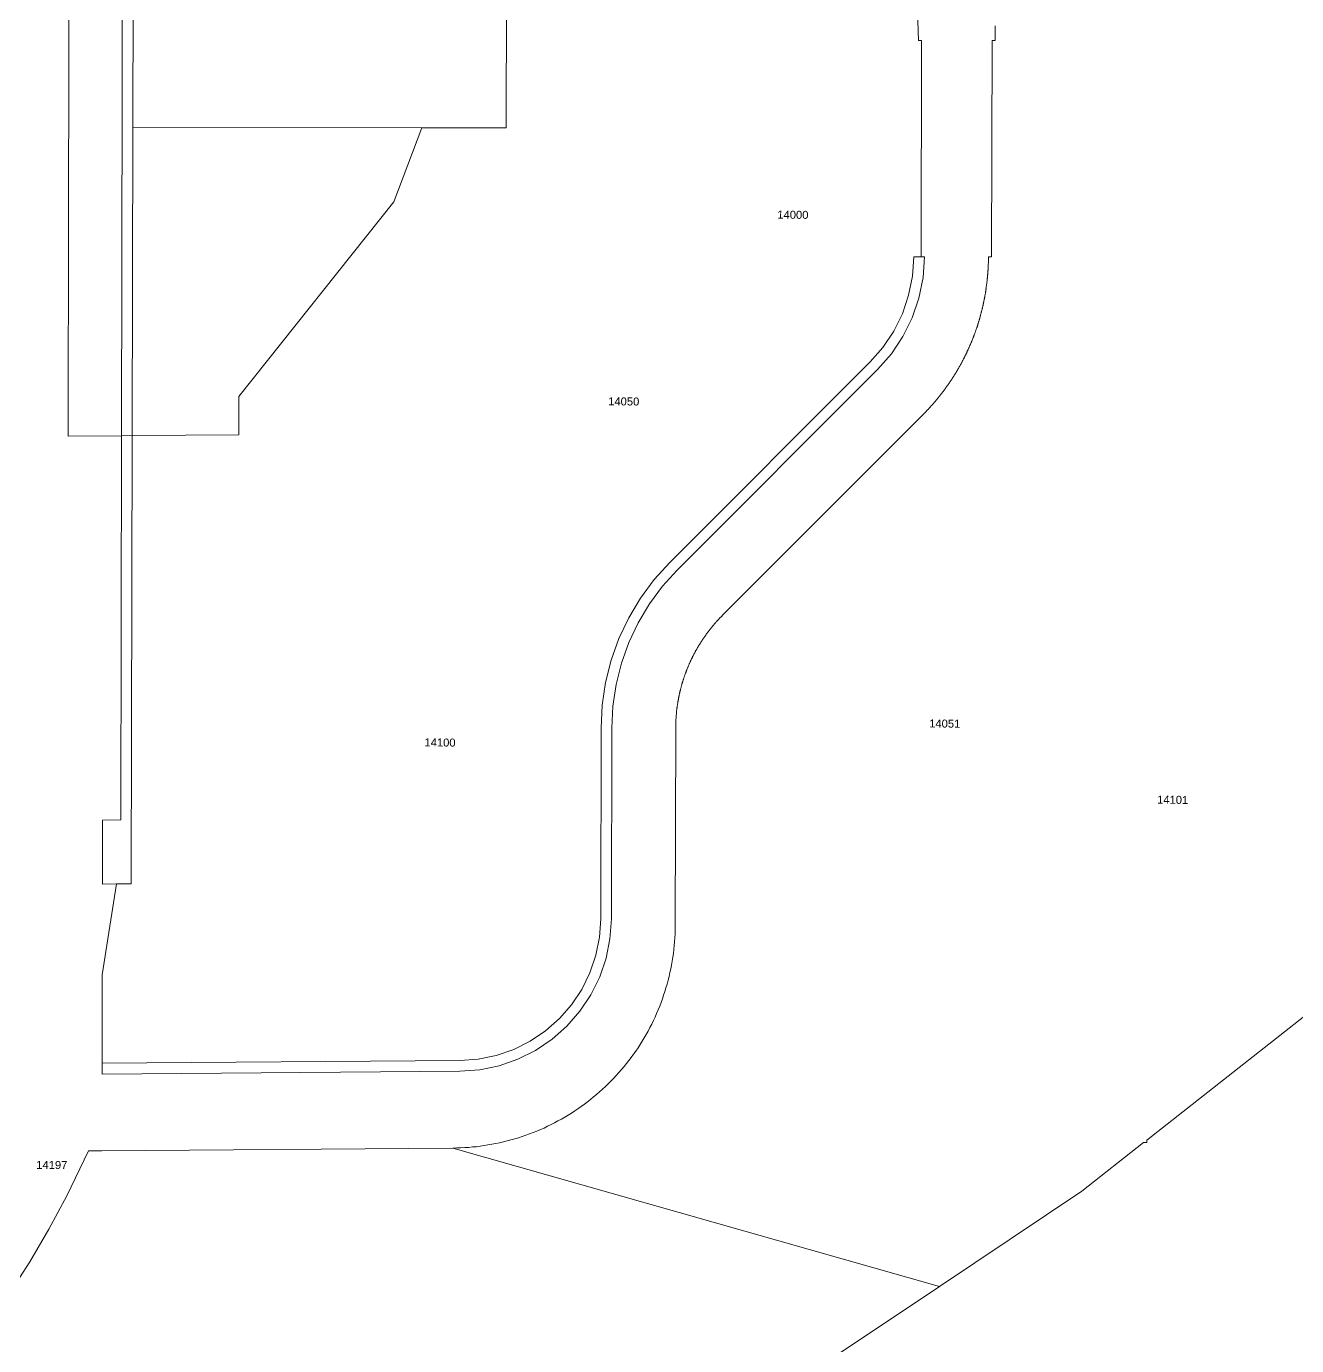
# Model space of a CAD drawing. Header units: feet. Extents: x 2808417 to 2820762, y 948624 to 970780.
# Drawn here: x 2812262 to 2813453, y 965377 to 966613 of the extents above; entities that cross this region are included whole.
import ezdxf
from ezdxf.enums import TextEntityAlignment as Align

# ---------------------------------------------------------------- set-up
doc = ezdxf.new("R2010")
doc.units = ezdxf.units.FT
doc.header["$LTSCALE"] = 0.015
doc.header["$MEASUREMENT"] = 0
doc.layers.add('Dakota County Addresses', color=7, linetype='Continuous')
doc.layers.add('Dakota County Parcels', color=7, linetype='Continuous')
doc.styles.add('Dimensions 100', font='arial.ttf')

# ---------------------------------------------------------------- blocks, each defined once
blk = doc.blocks.new('ACMAP_ANN_TEMPLATE_Dakota County Addresses')
at = {"layer": 'Dakota County Addresses', "style": 'Dimensions 100'}
blk.add_attdef('DakotaCountyAddress', text='', height=50, dxfattribs=at).set_placement((0, 0), align=Align.CENTER)

msp = doc.modelspace()

# ---------------------------------------------------------------- linework, layer by layer
at = {"layer": 'Dakota County Parcels', "lineweight": 5}
for p, q in [((2812712.1, 966675.3), (2812711.7, 966518.3)), ((2812361.8, 966519), (2812362.1, 966659)), ((2813101.1, 966600.3), (2813098.1, 966600.3)), ((2813100.7, 966397.6), (2813101.1, 966600.3)), ((2813167.1, 966600.2), (2813166.7, 966397.5)), ((2813170.1, 966600.2), (2813167.1, 966600.2)), ((2812361.2, 966230), (2812361.8, 966519)), ((2812632.8, 966518.5), (2812606.6, 966449.2)), ((2812711.7, 966518.3), (2812632.8, 966518.5)), ((2812606.6, 966449.2), (2812461.3, 966266.7)), ((2813100.7, 966397.6), (2813093.7, 966397.6)), ((2813103.7, 966397.6), (2813100.7, 966397.6)), ((2813166.7, 966397.5), (2813163.7, 966397.5)), ((2812865, 966111.1), (2813052.7, 966299)), ((2812872.1, 966104), (2813059.8, 966291.9)), ((2812461.3, 966266.7), (2812461.2, 966230.7)), ((2812914.5, 966061.6), (2813102.2, 966249.5)), ((2812351.2, 966229.9), (2812350.5, 965869.9)), ((2812361.2, 966230), (2812351.2, 966229.9)), ((2812360.4, 965810), (2812361.2, 966230)), ((2812461.2, 966230.7), (2812361.2, 966230)), ((2813312, 965569.9), (2813841, 965985.7)), ((2812800.3, 965777.2), (2812800.6, 965956)), ((2812810.3, 965777.1), (2812810.6, 965956)), ((2812870.2, 965772), (2812870.6, 965955.9)), ((2812350.5, 965869.9), (2812333.5, 965869.8)), ((2812346.4, 965809.9), (2812333.2, 965724.8)), ((2812333.4, 965809.8), (2812346.4, 965809.9)), ((2812346.4, 965809.9), (2812360.4, 965810)), ((2812333.2, 965724.8), (2812333, 965641.8)), ((2812333, 965641.8), (2812668.3, 965644.4)), ((2812333, 965641.8), (2812333, 965631.8)), ((2812333, 965631.8), (2812668.4, 965634.4)), ((2812332.9, 965559.8), (2812661.9, 965562.4)), ((2812661.9, 965562.4), (2813117.7, 965432.8)), ((2813309.1, 965567.5), (2813251.1, 965521.9)), ((2813312, 965567.6), (2813309.1, 965567.5)), ((2813312, 965569.9), (2813312, 965567.6)), ((2813312, 965569.9), (2813312, 965567.6)), ((2812299.9, 965517.7), (2812320.3, 965559.7)), ((2813251.1, 965521.9), (2813117.7, 965432.8)), ((2813117.7, 965432.8), (2812435.1, 964976.9))]:
    msp.add_line(p, q, dxfattribs=at)
for points in [[(2812305.1, 968194.3), (2812305, 968145.1), (2812302.3, 966769), (2812302.2, 966719.1), (2812301.6, 966437.5), (2812301.2, 966229.5)], [(2812355.1, 968194.9), (2812355, 968150.9), (2812352.2, 966719), (2812351.2, 966229.9)], [(2813098.1, 966600.3), (2813097.2, 966628), (2813094.5, 966655.6), (2813090, 966683), (2813083.6, 966709.9), (2813075.5, 966736.4), (2813065.6, 966762.4)], [(2813169.9, 966613.9), (2813169.9, 966613.4), (2813169.9, 966612.9), (2813169.9, 966612.4), (2813169.9, 966611.9), (2813170, 966611.4), (2813170, 966610.9), (2813170, 966610.4), (2813170, 966609.9), (2813170, 966609.4), (2813170, 966608.9), (2813170, 966608.4), (2813170, 966607.9), (2813170, 966607.4), (2813170, 966606.9), (2813170, 966606.4), (2813170, 966605.9), (2813170, 966605.4), (2813170.1, 966604.9), (2813170.1, 966604.4), (2813170.1, 966603.9), (2813170.1, 966603.4), (2813170.1, 966602.9), (2813170.1, 966602.4), (2813170.1, 966601.9), (2813170.1, 966601.4), (2813170.1, 966600.9), (2813170.1, 966600.2)], [(2812361.8, 966519), (2812361.8, 966519), (2812632.7, 966518.5)], [(2813052.7, 966299), (2813064.8, 966312.7), (2813074.9, 966327.9), (2813083, 966344.2), (2813088.9, 966361.5), (2813092.5, 966379.4), (2813093.7, 966397.6)], [(2813059.8, 966291.9), (2813072.7, 966306.6), (2813083.6, 966322.9), (2813092.2, 966340.4), (2813098.5, 966358.9), (2813102.4, 966378.1), (2813103.7, 966397.6)], [(2813102.2, 966249.5), (2813102.6, 966249.9), (2813102.9, 966250.2), (2813103.3, 966250.6), (2813103.6, 966250.9), (2813104, 966251.3), (2813104.3, 966251.6), (2813104.7, 966252), (2813105, 966252.4), (2813105.4, 966252.7), (2813105.7, 966253.1), (2813106.1, 966253.4), (2813106.4, 966253.8), (2813106.7, 966254.2), (2813107.1, 966254.5), (2813107.4, 966254.9), (2813107.8, 966255.3), (2813108.1, 966255.6), (2813108.4, 966256), (2813108.8, 966256.4), (2813109.1, 966256.7), (2813109.4, 966257.1), (2813109.8, 966257.5), (2813110.1, 966257.9), (2813110.4, 966258.2), (2813110.8, 966258.6), (2813111.1, 966259), (2813111.4, 966259.3), (2813111.8, 966259.7), (2813112.1, 966260.1), (2813112.4, 966260.5), (2813112.8, 966260.9), (2813113.1, 966261.2), (2813113.4, 966261.6), (2813113.7, 966262), (2813114.1, 966262.4), (2813114.4, 966262.8), (2813114.7, 966263.1), (2813115, 966263.5), (2813115.3, 966263.9), (2813115.7, 966264.3), (2813116, 966264.7), (2813116.3, 966265.1), (2813116.6, 966265.5), (2813116.9, 966265.8), (2813117.2, 966266.2), (2813117.5, 966266.6), (2813117.9, 966267), (2813118.2, 966267.4), (2813118.5, 966267.8), (2813118.8, 966268.2), (2813119.1, 966268.6), (2813119.4, 966269), (2813119.7, 966269.4), (2813120, 966269.8), (2813120.3, 966270.2), (2813120.6, 966270.6), (2813120.9, 966271), (2813121.2, 966271.4), (2813121.5, 966271.8), (2813121.8, 966272.2), (2813122.1, 966272.6), (2813122.4, 966273), (2813122.7, 966273.4), (2813123, 966273.8), (2813123.3, 966274.2), (2813123.6, 966274.6), (2813123.9, 966275), (2813124.2, 966275.4), (2813124.5, 966275.8), (2813124.8, 966276.2), (2813125.1, 966276.6), (2813125.4, 966277), (2813125.6, 966277.4), (2813125.9, 966277.8), (2813126.2, 966278.2), (2813126.5, 966278.7), (2813126.8, 966279.1), (2813127.1, 966279.5), (2813127.3, 966279.9), (2813127.6, 966280.3), (2813127.9, 966280.7), (2813128.2, 966281.1), (2813128.5, 966281.6), (2813128.7, 966282), (2813129, 966282.4), (2813129.3, 966282.8), (2813129.6, 966283.2), (2813129.8, 966283.6), (2813130.1, 966284.1), (2813130.4, 966284.5), (2813130.6, 966284.9), (2813130.9, 966285.3), (2813131.2, 966285.7), (2813131.5, 966286.2), (2813131.7, 966286.6), (2813132, 966287), (2813132.2, 966287.4), (2813132.5, 966287.9), (2813132.8, 966288.3), (2813133, 966288.7), (2813133.3, 966289.1), (2813133.5, 966289.5), (2813133.5, 966289.6), (2813133.8, 966290), (2813134.1, 966290.4), (2813134.3, 966290.9), (2813134.6, 966291.3), (2813134.8, 966291.7), (2813135.1, 966292.2), (2813135.3, 966292.6), (2813135.6, 966293), (2813135.8, 966293.5), (2813136.1, 966293.9), (2813136.3, 966294.3), (2813136.6, 966294.8), (2813136.8, 966295.2), (2813137.1, 966295.6), (2813137.3, 966296.1), (2813137.5, 966296.5), (2813137.8, 966296.9), (2813138, 966297.4), (2813138.3, 966297.8), (2813138.5, 966298.3), (2813138.7, 966298.7), (2813139, 966299.1), (2813139.2, 966299.6), (2813139.4, 966300), (2813139.7, 966300.5), (2813139.9, 966300.9), (2813140.1, 966301.4), (2813140.4, 966301.8), (2813140.6, 966302.2), (2813140.8, 966302.7), (2813141, 966303.1), (2813141.3, 966303.6), (2813141.5, 966304), (2813141.7, 966304.5), (2813141.9, 966304.9), (2813142.2, 966305.4), (2813142.4, 966305.8), (2813142.6, 966306.3), (2813142.8, 966306.7), (2813143, 966307.2), (2813143.3, 966307.6), (2813143.5, 966308.1), (2813143.7, 966308.5), (2813143.9, 966309), (2813144.1, 966309.4), (2813144.3, 966309.9), (2813144.5, 966310.3), (2813144.7, 966310.8), (2813144.9, 966311.2), (2813145.1, 966311.7), (2813145.3, 966312.2), (2813145.6, 966312.6), (2813145.8, 966313.1), (2813146, 966313.5), (2813146.2, 966314), (2813146.4, 966314.4), (2813146.6, 966314.9), (2813146.7, 966315.4), (2813146.9, 966315.8), (2813147.1, 966316.3), (2813147.3, 966316.7), (2813147.5, 966317.2), (2813147.7, 966317.7), (2813147.9, 966318.1), (2813148.1, 966318.6), (2813148.3, 966319.1), (2813148.5, 966319.5), (2813148.7, 966320), (2813148.8, 966320.5), (2813149, 966320.9), (2813149.2, 966321.4), (2813149.4, 966321.8), (2813149.6, 966322.3), (2813149.8, 966322.8), (2813149.9, 966323.2), (2813150.1, 966323.7), (2813150.3, 966324.2), (2813150.5, 966324.7), (2813150.6, 966325.1), (2813150.8, 966325.6), (2813151, 966326.1), (2813151.1, 966326.5), (2813151.3, 966327), (2813151.5, 966327.5), (2813151.7, 966327.9), (2813151.8, 966328.4), (2813152, 966328.9), (2813152.1, 966329.4), (2813152.3, 966329.8), (2813152.5, 966330.3), (2813152.6, 966330.8), (2813152.8, 966331.2), (2813153, 966331.7), (2813153.1, 966332.2), (2813153.3, 966332.7), (2813153.4, 966333.1), (2813153.6, 966333.6), (2813153.7, 966334.1), (2813153.9, 966334.6), (2813154, 966335.1), (2813154.2, 966335.5), (2813154.3, 966336), (2813154.5, 966336.5), (2813154.6, 966337), (2813154.8, 966337.4), (2813154.9, 966337.9), (2813155, 966338.4), (2813155.2, 966338.9), (2813155.3, 966339.4), (2813155.5, 966339.8), (2813155.6, 966340.3), (2813155.7, 966340.8), (2813155.9, 966341.3), (2813156, 966341.8), (2813156.1, 966342.2), (2813156.3, 966342.7), (2813156.4, 966343.2), (2813156.5, 966343.7), (2813156.7, 966344.2), (2813156.8, 966344.7), (2813156.9, 966345.1), (2813157, 966345.6), (2813157.2, 966346.1), (2813157.3, 966346.6), (2813157.4, 966347.1), (2813157.5, 966347.6), (2813157.7, 966348.1), (2813157.8, 966348.5), (2813157.9, 966349), (2813158, 966349.5), (2813158.1, 966350), (2813158.2, 966350.5), (2813158.3, 966351), (2813158.5, 966351.5), (2813158.6, 966351.9), (2813158.7, 966352.4), (2813158.8, 966352.9), (2813158.9, 966353.4), (2813159, 966353.9), (2813159.1, 966354.4), (2813159.2, 966354.9), (2813159.3, 966355.4), (2813159.4, 966355.9), (2813159.5, 966356.3), (2813159.6, 966356.8), (2813159.7, 966357.3), (2813159.8, 966357.8), (2813159.9, 966358.3), (2813160, 966358.8), (2813160.1, 966359.3), (2813160.2, 966359.8), (2813160.3, 966360.3), (2813160.3, 966360.8), (2813160.4, 966361.3), (2813160.5, 966361.8), (2813160.6, 966362.2), (2813160.7, 966362.7), (2813160.8, 966363.2), (2813160.9, 966363.7), (2813160.9, 966364.2), (2813161, 966364.7), (2813161.1, 966365.2), (2813161.2, 966365.7), (2813161.2, 966366.2), (2813161.3, 966366.7), (2813161.4, 966367.2), (2813161.5, 966367.7), (2813161.5, 966368.2), (2813161.6, 966368.7), (2813161.7, 966369.2), (2813161.7, 966369.7), (2813161.8, 966370.2), (2813161.9, 966370.6), (2813161.9, 966371.1), (2813162, 966371.6), (2813162.1, 966372.1), (2813162.1, 966372.6), (2813162.2, 966373.1), (2813162.2, 966373.6), (2813162.3, 966374.1), (2813162.4, 966374.6), (2813162.4, 966375.1), (2813162.5, 966375.6), (2813162.5, 966376.1), (2813162.6, 966376.6), (2813162.6, 966377.1), (2813162.7, 966377.6), (2813162.7, 966378.1), (2813162.8, 966378.6), (2813162.8, 966379.1), (2813162.9, 966379.6), (2813162.9, 966380.1), (2813162.9, 966380.6), (2813163, 966381.1), (2813163, 966381.6), (2813163.1, 966382.1), (2813163.1, 966382.6), (2813163.1, 966383.1), (2813163.2, 966383.6), (2813163.2, 966384.1), (2813163.2, 966384.6), (2813163.3, 966385.1), (2813163.3, 966385.6), (2813163.3, 966386.1), (2813163.4, 966386.6), (2813163.4, 966387.1), (2813163.4, 966387.6), (2813163.4, 966388.1), (2813163.5, 966388.6), (2813163.5, 966389.1), (2813163.5, 966389.6), (2813163.5, 966390.1), (2813163.5, 966390.6), (2813163.5, 966391.1), (2813163.6, 966391.6), (2813163.6, 966392.1), (2813163.6, 966392.6), (2813163.6, 966393.1), (2813163.6, 966393.6), (2813163.6, 966394.1), (2813163.6, 966394.6), (2813163.6, 966395.1), (2813163.6, 966395.6), (2813163.7, 966396.1), (2813163.7, 966396.6), (2813163.7, 966397.5)], [(2812351.2, 966229.9), (2812301.2, 966229.5), (2812301.2, 966229.5)], [(2812865, 966111.1), (2812850.5, 966095.1), (2812837.7, 966077.8), (2812826.6, 966059.4), (2812817.4, 966039.9), (2812810.2, 966019.7), (2812804.9, 965998.8), (2812801.7, 965977.5), (2812800.6, 965956)], [(2812872.1, 966104), (2812858.3, 966088.8), (2812846, 966072.3), (2812835.5, 966054.7), (2812826.7, 966036.1), (2812819.7, 966016.8), (2812814.7, 965996.8), (2812811.7, 965976.5), (2812810.6, 965956)], [(2812870.6, 965955.9), (2812870.6, 965956.4), (2812870.6, 965956.9), (2812870.6, 965957.4), (2812870.6, 965957.9), (2812870.6, 965958.4), (2812870.6, 965958.9), (2812870.6, 965959.4), (2812870.7, 965959.9), (2812870.7, 965960.4), (2812870.7, 965960.9), (2812870.7, 965961.4), (2812870.7, 965961.9), (2812870.7, 965962.4), (2812870.8, 965962.9), (2812870.8, 965963.4), (2812870.8, 965963.9), (2812870.8, 965964.4), (2812870.9, 965964.9), (2812870.9, 965965.4), (2812870.9, 965965.9), (2812871, 965966.4), (2812871, 965966.9), (2812871.1, 965967.4), (2812871.1, 965967.9), (2812871.1, 965968.4), (2812871.2, 965968.9), (2812871.2, 965969.4), (2812871.3, 965969.9), (2812871.3, 965970.4), (2812871.4, 965970.9), (2812871.4, 965971.4), (2812871.5, 965971.9), (2812871.5, 965972.4), (2812871.6, 965972.9), (2812871.6, 965973.4), (2812871.7, 965973.9), (2812871.8, 965974.4), (2812871.8, 965974.8), (2812871.9, 965975.3), (2812872, 965975.8), (2812872, 965976.3), (2812872.1, 965976.8), (2812872.2, 965977.3), (2812872.2, 965977.8), (2812872.3, 965978.3), (2812872.4, 965978.8), (2812872.5, 965979.3), (2812872.6, 965979.8), (2812872.6, 965980.3), (2812872.7, 965980.8), (2812872.8, 965981.3), (2812872.9, 965981.8), (2812873, 965982.3), (2812873.1, 965982.7), (2812873.2, 965983.2), (2812873.3, 965983.7), (2812873.3, 965984.2), (2812873.4, 965984.7), (2812873.5, 965985.2), (2812873.6, 965985.7), (2812873.7, 965986.2), (2812873.8, 965986.7), (2812873.9, 965987.2), (2812874.1, 965987.6), (2812874.2, 965988.1), (2812874.3, 965988.6), (2812874.4, 965989.1), (2812874.5, 965989.6), (2812874.6, 965990.1), (2812874.7, 965990.6), (2812874.8, 965991.1), (2812875, 965991.5), (2812875.1, 965992), (2812875.2, 965992.5), (2812875.3, 965993), (2812875.5, 965993.5), (2812875.6, 965994), (2812875.7, 965994.4), (2812875.8, 965994.9), (2812876, 965995.4), (2812876.1, 965995.9), (2812876.2, 965996.4), (2812876.4, 965996.9), (2812876.5, 965997.3), (2812876.7, 965997.8), (2812876.8, 965998.3), (2812876.9, 965998.8), (2812877.1, 965999.3), (2812877.2, 965999.7), (2812877.4, 966000.2), (2812877.5, 966000.7), (2812877.7, 966001.2), (2812877.8, 966001.6), (2812878, 966002.1), (2812878.1, 966002.6), (2812878.3, 966003.1), (2812878.5, 966003.5), (2812878.6, 966004), (2812878.8, 966004.5), (2812878.9, 966005), (2812879.1, 966005.4), (2812879.3, 966005.9), (2812879.4, 966006.4), (2812879.6, 966006.8), (2812879.8, 966007.3), (2812880, 966007.8), (2812880.1, 966008.3), (2812880.3, 966008.7), (2812880.5, 966009.2), (2812880.7, 966009.7), (2812880.8, 966010.1), (2812881, 966010.6), (2812881.2, 966011), (2812881.4, 966011.5), (2812881.6, 966012), (2812881.8, 966012.4), (2812882, 966012.9), (2812882.2, 966013.4), (2812882.4, 966013.8), (2812882.5, 966014.3), (2812882.7, 966014.7), (2812882.9, 966015.2), (2812883.1, 966015.7), (2812883.3, 966016.1), (2812883.5, 966016.6), (2812883.7, 966017), (2812884, 966017.5), (2812884.2, 966017.9), (2812884.4, 966018.4), (2812884.6, 966018.9), (2812884.8, 966019.3), (2812885, 966019.8), (2812885.2, 966020.2), (2812885.4, 966020.7), (2812885.7, 966021.1), (2812885.9, 966021.6), (2812886.1, 966022), (2812886.3, 966022.5), (2812886.5, 966022.9), (2812886.8, 966023.3), (2812887, 966023.8), (2812887.2, 966024.2), (2812887.4, 966024.7), (2812887.7, 966025.1), (2812887.9, 966025.6), (2812888.1, 966026), (2812888.4, 966026.5), (2812888.6, 966026.9), (2812888.9, 966027.3), (2812889.1, 966027.8), (2812889.3, 966028.2), (2812889.6, 966028.6), (2812889.8, 966029.1), (2812890.1, 966029.5), (2812890.3, 966030), (2812890.6, 966030.4), (2812890.8, 966030.8), (2812891.1, 966031.3), (2812891.3, 966031.7), (2812891.6, 966032.1), (2812891.8, 966032.5), (2812892.1, 966033), (2812892.3, 966033.4), (2812892.6, 966033.8), (2812892.9, 966034.3), (2812893.1, 966034.7), (2812893.4, 966035.1), (2812893.7, 966035.5), (2812893.9, 966035.9), (2812894.2, 966036.4), (2812894.5, 966036.8), (2812894.7, 966037.2), (2812895, 966037.6), (2812895.3, 966038), (2812895.6, 966038.5), (2812895.8, 966038.9), (2812896.1, 966039.3), (2812896.4, 966039.7), (2812896.7, 966040.1), (2812897, 966040.5), (2812897.2, 966040.9), (2812897.5, 966041.4), (2812897.8, 966041.8), (2812898.1, 966042.2), (2812898.4, 966042.6), (2812898.7, 966043), (2812899, 966043.4), (2812899.3, 966043.8), (2812899.6, 966044.2), (2812899.9, 966044.6), (2812900.2, 966045), (2812900.5, 966045.4), (2812900.8, 966045.8), (2812901.1, 966046.2), (2812901.4, 966046.6), (2812901.7, 966047), (2812902, 966047.4), (2812902.3, 966047.8), (2812902.6, 966048.2), (2812902.9, 966048.6), (2812903.2, 966049), (2812903.5, 966049.4), (2812903.8, 966049.8), (2812904.1, 966050.1), (2812904.5, 966050.5), (2812904.8, 966050.9), (2812905.1, 966051.3), (2812905.4, 966051.7), (2812905.7, 966052.1), (2812906.1, 966052.5), (2812906.4, 966052.8), (2812906.7, 966053.2), (2812907, 966053.6), (2812907.4, 966054), (2812907.7, 966054.3), (2812908, 966054.7), (2812908.3, 966055.1), (2812908.7, 966055.5), (2812909, 966055.8), (2812909.3, 966056.2), (2812909.7, 966056.6), (2812910, 966057), (2812910.4, 966057.3), (2812910.7, 966057.7), (2812911, 966058.1), (2812911.4, 966058.4), (2812911.7, 966058.8), (2812912.1, 966059.1), (2812912.4, 966059.5), (2812912.8, 966059.9), (2812913.1, 966060.2), (2812913.5, 966060.6), (2812913.8, 966060.9), (2812914.5, 966061.6)], [(2812333.5, 965869.8), (2812333.4, 965809.8), (2812333.4, 965809.8)], [(2812661.9, 965562.4), (2812665.6, 965562.5), (2812669.2, 965562.6), (2812672.9, 965562.8), (2812676.6, 965563), (2812680.2, 965563.4), (2812683.9, 965563.7), (2812687.5, 965564.2), (2812691.1, 965564.7), (2812694.7, 965565.3), (2812698.3, 965565.9), (2812701.9, 965566.6), (2812705.5, 965567.3), (2812709.1, 965568.2), (2812712.7, 965569.1), (2812716.2, 965570), (2812719.7, 965571), (2812723.2, 965572.1), (2812726.7, 965573.2), (2812730.2, 965574.4), (2812733.6, 965575.6), (2812737, 965577), (2812740.4, 965578.3), (2812743.8, 965579.8), (2812747.2, 965581.2), (2812750.5, 965582.8), (2812753.8, 965584.4), (2812757.1, 965586.1), (2812760.3, 965587.8), (2812763.5, 965589.5), (2812766.7, 965591.4), (2812769.8, 965593.3), (2812769.8, 965593.3), (2812772.9, 965595.2), (2812776, 965597.2), (2812779, 965599.2), (2812782, 965601.3), (2812785, 965603.5), (2812787.9, 965605.7), (2812790.8, 965607.9), (2812793.7, 965610.3), (2812796.5, 965612.6), (2812799.3, 965615), (2812802, 965617.5), (2812804.7, 965620), (2812807.3, 965622.5), (2812809.9, 965625.1), (2812812.4, 965627.7), (2812814.9, 965630.4), (2812817.4, 965633.1), (2812819.8, 965635.9), (2812822.2, 965638.7), (2812824.5, 965641.5), (2812826.7, 965644.4), (2812828.9, 965647.3), (2812831.1, 965650.3), (2812833.2, 965653.3), (2812835.3, 965656.3), (2812837.3, 965659.4), (2812839.2, 965662.5), (2812841.1, 965665.7), (2812842.9, 965668.8), (2812844.7, 965672), (2812846.4, 965675.3), (2812848.1, 965678.5), (2812849.7, 965681.8), (2812851.3, 965685.2), (2812852.7, 965688.5), (2812854.2, 965691.9), (2812855.6, 965695.3), (2812856.9, 965698.7), (2812858.1, 965702.1), (2812859.3, 965705.6), (2812860.5, 965709.1), (2812861.5, 965712.6), (2812862.5, 965716.1), (2812863.5, 965719.6), (2812864.4, 965723.2), (2812865.2, 965726.8), (2812866, 965730.4), (2812866.7, 965733.9), (2812867.3, 965737.6), (2812867.9, 965741.2), (2812868.4, 965744.8), (2812868.9, 965748.4), (2812869.2, 965752.1), (2812869.6, 965755.7), (2812869.8, 965759.4), (2812870, 965763.1), (2812870.2, 965766.7), (2812870.2, 965772)], [(2812668.3, 965644.4), (2812685.6, 965645.7), (2812702.5, 965649.2), (2812718.8, 965654.8), (2812734.3, 965662.6), (2812748.6, 965672.2), (2812761.6, 965683.7), (2812773, 965696.7), (2812782.5, 965711.1), (2812790.2, 965726.6), (2812795.7, 965743), (2812799.1, 965759.9), (2812800.3, 965777.2)], [(2812668.4, 965634.4), (2812686.9, 965635.8), (2812705.1, 965639.6), (2812722.7, 965645.6), (2812739.3, 965653.9), (2812754.8, 965664.3), (2812768.7, 965676.6), (2812780.9, 965690.6), (2812791.2, 965706.1), (2812799.4, 965722.8), (2812805.4, 965740.4), (2812809, 965758.6), (2812810.3, 965777.1)], [(2812320.3, 965559.7), (2812327.9, 965559.8), (2812332.9, 965559.8)], [(2812246.1, 965425.8), (2812265.2, 965455.7), (2812283.1, 965486.4), (2812299.9, 965517.7)]]:
    msp.add_lwpolyline(points, dxfattribs=at)

# ---------------------------------------------------------------- block references
at = {"layer": 'Dakota County Addresses', "lineweight": 5, "xscale": 0.15, "yscale": 0.15, "zscale": 0.15, "rotation": 359.5015230000861}
for p, values in [((2812980.4, 966433.2), {'DakotaCountyAddress': '14000'}), ((2812821.9, 966258.3), {'DakotaCountyAddress': '14050'}), ((2813122.7, 965956.4), {'DakotaCountyAddress': '14051'}), ((2812649.7, 965938.7), {'DakotaCountyAddress': '14100'}), ((2813336.3, 965885), {'DakotaCountyAddress': '14101'}), ((2812285.9, 965542.8), {'DakotaCountyAddress': '14197'})]:
    msp.add_blockref('ACMAP_ANN_TEMPLATE_Dakota County Addresses', p, dxfattribs=at).add_auto_attribs(values)

doc.saveas('drawing.dxf')
